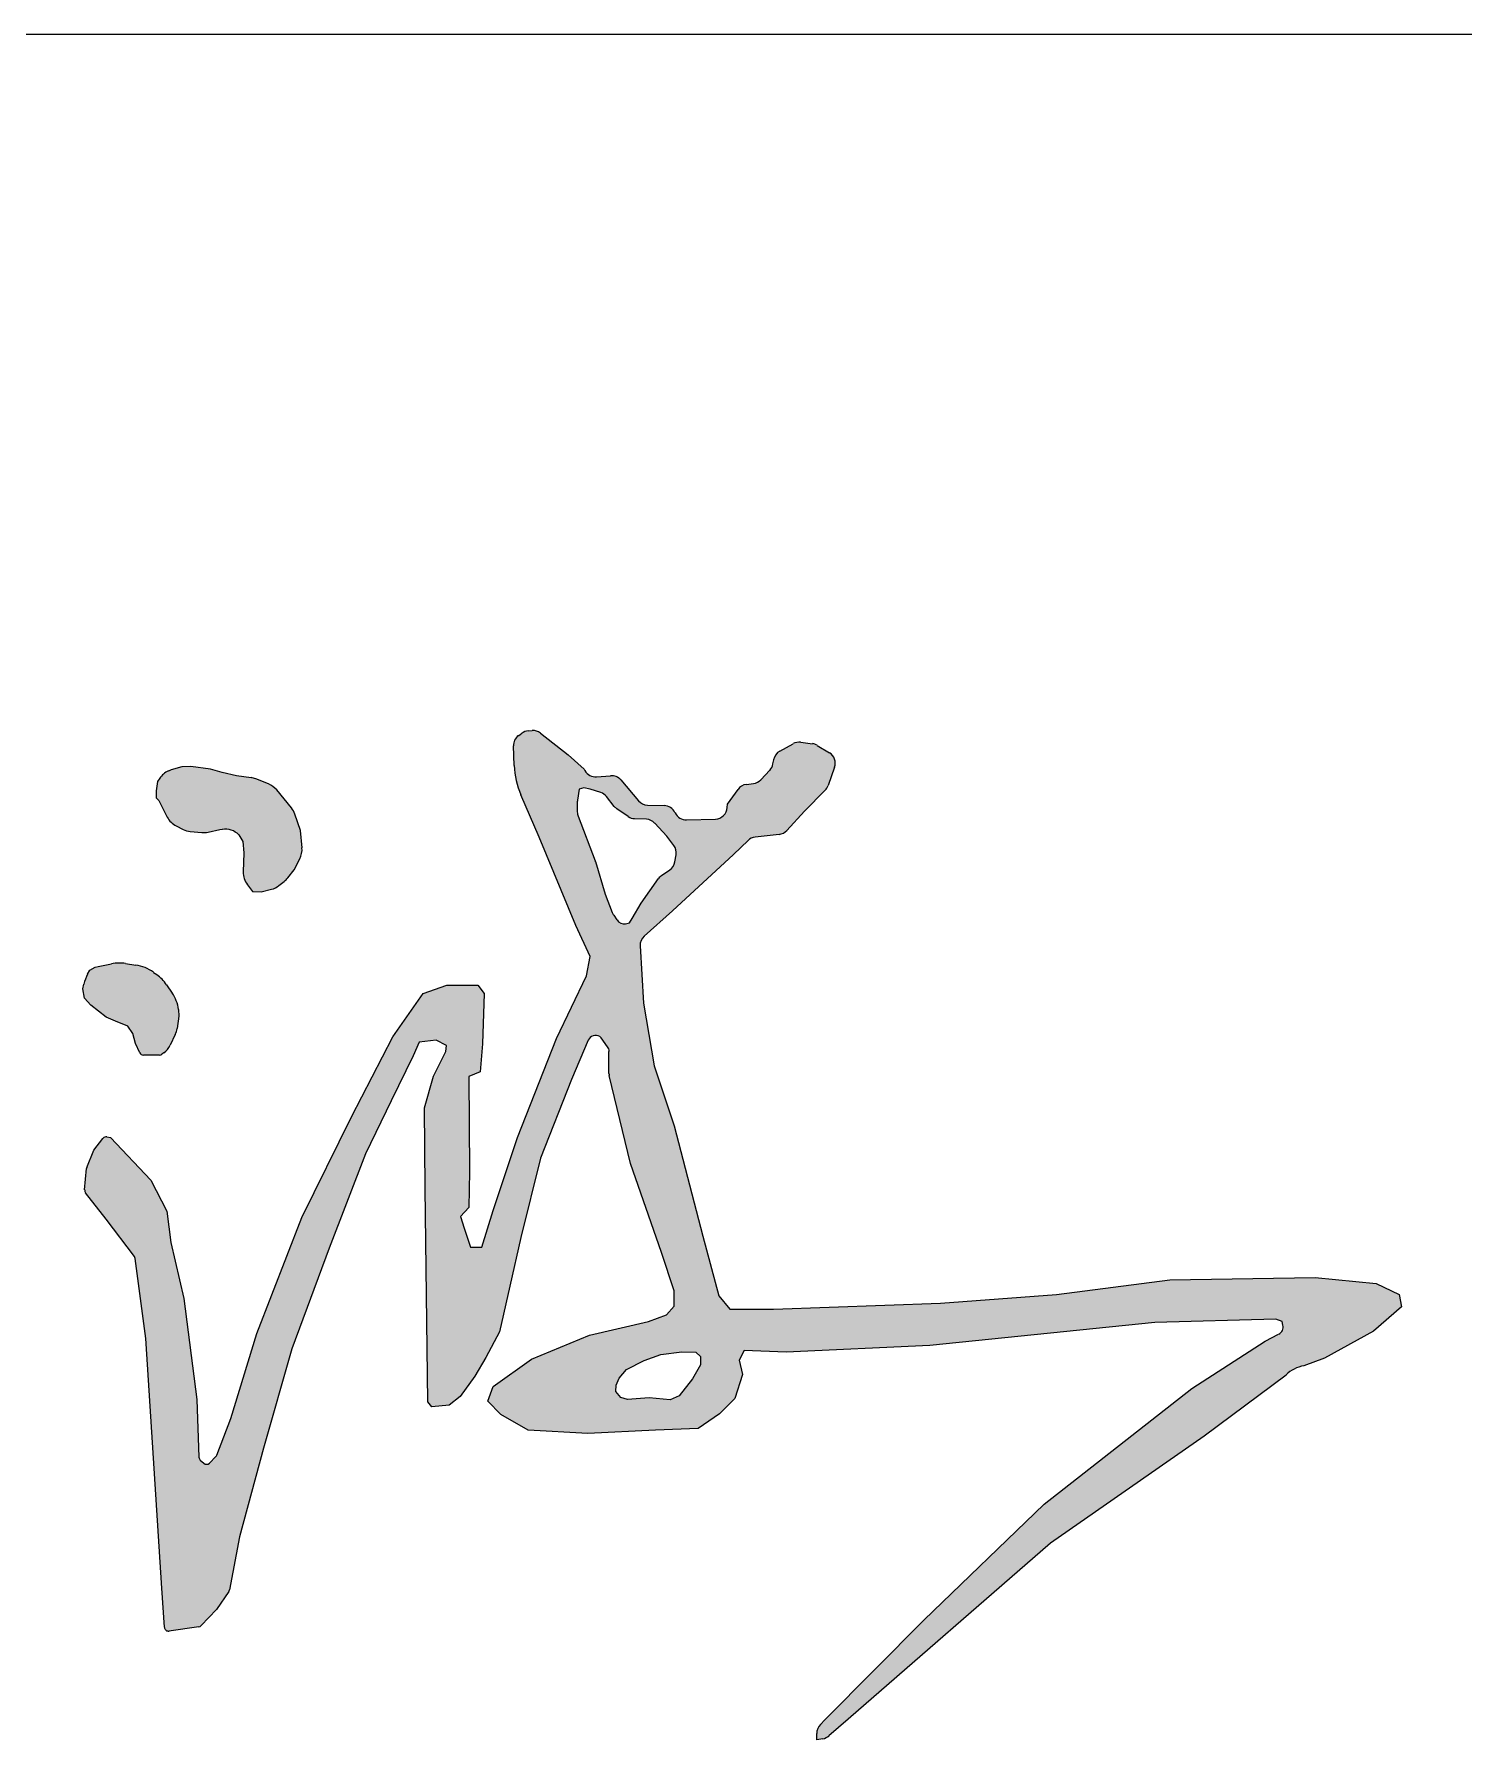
# Model space of a CAD drawing. Extents: x 1036631 to 1215829, y 649019 to 896649.
# Drawn here: x 1212559 to 1213756, y 762952 to 764381 of the extents above; entities that cross this region are included whole.
import ezdxf

# ---------------------------------------------------------------- set-up
doc = ezdxf.new("R2010")
doc.units = 0
doc.header["$LTSCALE"] = 1000
doc.header["$MEASUREMENT"] = 0
doc.layers.add('图框', color=7, linetype='Continuous')
doc.layers.add('签名', color=7, linetype='Continuous')

msp = doc.modelspace()

# ---------------------------------------------------------------- hatches: boundary and pattern name
at = {"layer": '签名'}
h = msp.add_hatch(color=4, dxfattribs=at)
h.paths.add_polyline_path([(1213039.1, 763532.7, -0.161092), (1213040.4, 763528.7), (1213040.4, 763510.2, 0.059171), (1213040.6, 763508.6), (1213058.4, 763434.9), (1213084.3, 763360.3), (1213095, 763328.1), (1213095, 763315.3), (1213088.6, 763308.1), (1213073.6, 763302.4), (1213024.2, 763291), (1212975.5, 763270.9), (1212943.3, 763248.1), (1212939, 763235.9), (1212949.8, 763224.5), (1212972.7, 763211.6), (1213022.8, 763208.7), (1213079.3, 763211.6), (1213115.1, 763213), (1213133, 763225.2), (1213145.9, 763238.1), (1213152.3, 763258.1), (1213149.4, 763270.2), (1213153.7, 763278.1), (1213188.8, 763276.7), (1213309, 763282.4), (1213497.4, 763301.7), (1213598.8, 763304.5), (1213603.9, 763302.4), (1213604.7, 763299.5, -0.351664), (1213601.1, 763291.8), (1213589.7, 763286.1), (1213528.4, 763246.3), (1213404.9, 763149.4), (1213303.9, 763052.5), (1213221.2, 762968.9), (1213217.4, 762965.1, 0.182737), (1213214.3, 762957.4), (1213214.3, 762952.1), (1213219.5, 762952.9, 0.107749), (1213224.6, 762955.6), (1213240.8, 762969.5), (1213410, 763116.8), (1213538.6, 763206.5), (1213607.4, 763257.7, -0.146318), (1213622.2, 763265.4), (1213639.4, 763271.7), (1213680.6, 763294.5), (1213704, 763314.9), (1213702, 763325.1), (1213682.6, 763334.3), (1213631.6, 763339.4), (1213510.1, 763337.3), (1213415, 763325.1), (1213318, 763318), (1213178.2, 763312.9), (1213141.5, 763312.9), (1213132.3, 763324.1), (1213119, 763374.1), (1213094.9, 763466.3), (1213078.3, 763516.7), (1213069.4, 763569), (1213066.5, 763617, -0.229187), (1213069.9, 763625.2), (1213093.6, 763646.5), (1213144.6, 763693.7), (1213156.8, 763705.3, -0.163206), (1213162.7, 763708.1), (1213182.9, 763710.4, 0.182466), (1213189.3, 763713.7), (1213204, 763730), (1213221.5, 763747.5, 0.112028), (1213223.9, 763751.3), (1213229.3, 763766.7, 0.355152), (1213225, 763778.8), (1213214.8, 763785, 0.105653), (1213210.7, 763786.4), (1213200.9, 763787.6, 0.158327), (1213194.7, 763786.4), (1213183.4, 763780.2, 0.229319), (1213178.3, 763772.9), (1213177.7, 763769.4, -0.149826), (1213175, 763764.1), (1213167.5, 763756.2, -0.170427), (1213161.5, 763753.1), (1213155.4, 763752.3, 0.205569), (1213148.5, 763748.1), (1213139.5, 763735.7), (1213139.4, 763733, -0.389723), (1213129.5, 763723.3), (1213105.4, 763722.6, -0.298366), (1213095.8, 763728.4), (1213095.6, 763728.8, 0.282824), (1213086.7, 763734.6), (1213072.6, 763735, -0.213806), (1213065.1, 763738.6), (1213050.4, 763756, 0.241802), (1213041.8, 763759.5), (1213030, 763758.6, -0.296225), (1213020.2, 763763.9), (1213019.6, 763765.1), (1213006.2, 763777.2), (1212983.1, 763795.2, 0.183189), (1212976.2, 763797.3), (1212972.8, 763797.1, 0.143474), (1212967.4, 763795.2), (1212964.6, 763793.1, 0.248651), (1212960.4, 763784.5), (1212961, 763768.1, 0.093275), (1212966.6, 763743.6), (1212981.9, 763708.2), (1213012.6, 763634.2), (1213024.7, 763608.1), (1213021.5, 763592.1), (1212996.4, 763539.6), (1212963.9, 763456.7), (1212943.5, 763395.5), (1212933.9, 763364.9), (1212924.4, 763364.9), (1212919.2, 763380.8), (1212916.1, 763390.4), (1212923.1, 763398), (1212923.7, 763428), (1212923.1, 763507.7), (1212932.6, 763511.5), (1212934.6, 763535.1), (1212935.8, 763577.2), (1212930.7, 763584.2), (1212904.6, 763584.2), (1212884.8, 763577.2), (1212859.3, 763540.8), (1212824.8, 763473.9), (1212783.3, 763389.5), (1212745.6, 763292.6), (1212723.9, 763221.2), (1212711.8, 763190), (1212705.8, 763183.9, -0.398668), (1212701.1, 763183.8), (1212698.2, 763186.4, -0.202683), (1212697.1, 763188.8), (1212695.2, 763237.1), (1212684.4, 763321.9), (1212673.5, 763368.7), (1212670.3, 763394.8), (1212656.9, 763420.9), (1212623.1, 763456.6), (1212620, 763457.2, 0.27777), (1212616.7, 763455.9), (1212609, 763446), (1212603.2, 763431.5, 0.073618), (1212603, 763430.6), (1212601.4, 763412.7, 0.189344), (1212602.1, 763410.3), (1212619.3, 763388.3), (1212643.7, 763356.2), (1212652.7, 763288.2), (1212666, 763079.2), (1212668.2, 763046.4, 0.436729), (1212672, 763043.3), (1212696.9, 763046.8, 0.16879), (1212698.9, 763047.8), (1212711.7, 763061.3), (1212722, 763076.4, 0.102966), (1212722.6, 763077.7), (1212731, 763122.1), (1212751.1, 763196.4), (1212774.8, 763279.6), (1212806.2, 763364), (1212836.4, 763442.8), (1212857.9, 763487.2), (1212876.5, 763525.1), (1212881.5, 763536.5), (1212895.8, 763538), (1212904.4, 763533.7), (1212903.7, 763528.7), (1212893.6, 763507.9), (1212885.8, 763481.5), (1212886.5, 763414.2), (1212888.7, 763235.3), (1212892.2, 763231), (1212906.5, 763232.4), (1212915.9, 763239.6), (1212928, 763256.8), (1212937.3, 763272.5), (1212948.8, 763293.9), (1212957.4, 763332.1), (1212966.7, 763372.8), (1212983.2, 763439.3), (1213009, 763505.1), (1213023.1, 763538, -0.469667), (1213033.1, 763541)])
h.paths.add_polyline_path([(1213054.2, 763635.5, -0.288827), (1213047.1, 763638.9), (1213044.4, 763642.7, -0.065977), (1213043.1, 763645), (1213037.1, 763660.5), (1213029.1, 763687.6, 0.044379), (1213028.5, 763689.3, -0.024291), (1213028.9, 763688.4), (1213014.6, 763725.6, -0.091237), (1213013.9, 763729.2), (1213013.9, 763738.5), (1213015.3, 763748.3), (1213019.3, 763749.5), (1213024.7, 763748.4), (1213033.5, 763745.5, -0.144533), (1213038.2, 763742.2), (1213044.8, 763733.9, 0.074132), (1213047, 763731.9), (1213056.5, 763725.4, 0.138918), (1213061.8, 763723.6), (1213071.7, 763723.1, -0.194331), (1213078.7, 763719.9), (1213088.9, 763709), (1213094.8, 763701.1, -0.202294), (1213096.6, 763693.4), (1213095.6, 763687.4, -0.204654), (1213091.3, 763680.7), (1213084.5, 763676.1, 0.089425), (1213081.9, 763673.5), (1213067.4, 763652.9), (1213059.8, 763640), (1213057.7, 763636.4)], flags=16)
h.paths.add_polyline_path([(1213101.3, 763277.1), (1213113.2, 763276.7), (1213117, 763273.3), (1213117, 763266.1), (1213110.2, 763254.6), (1213099.2, 763240.2), (1213091.5, 763236.8), (1213074.1, 763238.5), (1213055.9, 763237.2), (1213050.3, 763238.9), (1213046.1, 763244), (1213046.5, 763249.1), (1213048.8, 763255), (1213055, 763262.2), (1213069.9, 763269.9), (1213083.9, 763275)], flags=16)
h.paths.add_polyline_path([(1212730.6, 763710.2), (1212733.7, 763704.6), (1212734.6, 763695.1), (1212734.2, 763679, 0.170281), (1212737.7, 763668.3), (1212742, 763662.7), (1212749.3, 763662.3), (1212757.9, 763664.5, 0.103189), (1212764.1, 763667.5), (1212768.5, 763671, 0.062296), (1212771.5, 763674), (1212776.8, 763680.8), (1212781.5, 763690, 0.141144), (1212783.4, 763699.2), (1212782.2, 763713.6), (1212777.4, 763727.4, 0.087273), (1212774.5, 763732.6), (1212762.2, 763747.7, 0.128318), (1212755.2, 763752.7), (1212744.7, 763756.9, 0.060575), (1212740.7, 763757.9), (1212728.4, 763759.6), (1212716.5, 763762.3), (1212706.8, 763765), (1212690.2, 763767.3), (1212682.8, 763766.9), (1212673.9, 763764.6), (1212671.5, 763763.5, 0.142069), (1212664.3, 763757.4), (1212662.4, 763754.6), (1212661.2, 763746.8), (1212661.2, 763741.1), (1212663.5, 763738.7), (1212670.6, 763724.9, 0.158988), (1212678.1, 763717.5), (1212683.9, 763714.6, 0.091187), (1212689.8, 763712.9), (1212699.5, 763712, 0.078859), (1212704.8, 763712.3), (1212714.5, 763714.4), (1212716.7, 763714.7, -0.22636)], flags=17)
h.paths.add_polyline_path([(1212627.3, 763554.1), (1212637.6, 763549.7), (1212641.6, 763543.8), (1212644, 763535.4), (1212647.5, 763527.6, 0.295053), (1212650.6, 763525.6), (1212664, 763525.6, 0.162181), (1212666.1, 763526.3), (1212667.7, 763527.6, 0.119743), (1212672.9, 763533.8), (1212677.3, 763542.8, 0.078472), (1212678.8, 763547.9), (1212680.2, 763558.3), (1212680.1, 763563.7, 0.110904), (1212674.6, 763577.6), (1212670, 763584.5, 0.087686), (1212661.8, 763593), (1212659.1, 763594.9, 0.119431), (1212644.2, 763601), (1212635.7, 763602.3, 0.087256), (1212623.9, 763602), (1212612.6, 763599.8), (1212610.1, 763599.3), (1212605.7, 763596.8), (1212603.9, 763593.4, 0.064845), (1212600.8, 763585.1), (1212599.8, 763581.1), (1212601.3, 763573.2), (1212606.7, 763567.4), (1212619.5, 763557.5)])

# ---------------------------------------------------------------- linework, layer by layer
at = {"layer": '图框', "color": 0}
msp.add_line((1205109.1, 764380.6), (1214193.9, 764380.6), dxfattribs=at)
at = {"layer": '签名', "color": 4}
for p, q in [((1212972.8, 763797.1, -1699.6), (1212976.2, 763797.3, -1699.6)), ((1212961, 763768.1, -1699.6), (1212960.4, 763784.5, -1699.6)), ((1212964.6, 763793.1, -1699.6), (1212967.4, 763795.2, -1699.6)), ((1212983.1, 763795.2, -1699.6), (1213006.2, 763777.2, -1699.6)), ((1213183.4, 763780.2, -1699.6), (1213194.7, 763786.4, -1699.6)), ((1213200.9, 763787.6, -1699.6), (1213210.7, 763786.4, -1699.6)), ((1213214.8, 763785, -1699.6), (1213225, 763778.8, -1699.6)), ((1212690.2, 763767.3, -1699.6), (1212682.8, 763766.9, -1699.6)), ((1212706.8, 763765, -1699.6), (1212690.2, 763767.3, -1699.6)), ((1213006.2, 763777.2, -1699.6), (1213019.6, 763765.1, -1699.6)), ((1213177.7, 763769.4, -1699.6), (1213178.3, 763772.9, -1699.6)), ((1212662.4, 763754.6, -1699.6), (1212661.2, 763746.8, -1699.6)), ((1212664.3, 763757.4, -1699.6), (1212662.4, 763754.6, -1699.6)), ((1212673.9, 763764.6, -1699.6), (1212671.5, 763763.5, -1699.6)), ((1212682.8, 763766.9, -1699.6), (1212673.9, 763764.6, -1699.6)), ((1212716.5, 763762.3, -1699.6), (1212706.8, 763765, -1699.6)), ((1212728.4, 763759.6, -1699.6), (1212716.5, 763762.3, -1699.6)), ((1212740.7, 763757.9, -1699.6), (1212728.4, 763759.6, -1699.6)), ((1212755.2, 763752.7, -1699.6), (1212744.7, 763756.9, -1699.6)), ((1213019.6, 763765.1, -1699.6), (1213020.2, 763763.9, -1699.6)), ((1213030, 763758.6, -1699.6), (1213041.8, 763759.5, -1699.6)), ((1213050.4, 763756, -1699.6), (1213065.1, 763738.6, -1699.6)), ((1213155.4, 763752.3, -1699.6), (1213161.5, 763753.1, -1699.6)), ((1213167.5, 763756.2, -1699.6), (1213175, 763764.1, -1699.6)), ((1213229.3, 763766.7, -1699.6), (1213223.9, 763751.3, -1699.6)), ((1212661.2, 763746.8, -1699.6), (1212661.2, 763741.1, -1699.6)), ((1212661.2, 763741.1, -1699.6), (1212663.5, 763738.7, -1699.6)), ((1212663.5, 763738.7, -1699.6), (1212670.6, 763724.9, -1699.6)), ((1212774.5, 763732.6, -1699.6), (1212762.2, 763747.7, -1699.6)), ((1212981.9, 763708.2, -1699.6), (1212966.6, 763743.6, -1699.6)), ((1213015.3, 763748.3, -1699.6), (1213014, 763739.2, -1699.6)), ((1213019.3, 763749.5, -1699.6), (1213015.3, 763748.3, -1699.6)), ((1213024.7, 763748.4, -1699.6), (1213019.3, 763749.5, -1699.6)), ((1213033.5, 763745.5, -1699.6), (1213024.7, 763748.4, -1699.6)), ((1213044.8, 763733.9, -1699.6), (1213038.2, 763742.2, -1699.6)), ((1213139.5, 763735.7, -1699.6), (1213148.5, 763748.1, -1699.6)), ((1213221.5, 763747.5, -1699.6), (1213204, 763730, -1699.6)), ((1212782.2, 763713.6, -1699.6), (1212777.4, 763727.4, -1699.6)), ((1213013.9, 763737.8, -1699.6), (1213013.9, 763729.2, -1699.6)), ((1213014.6, 763725.6, -1699.6), (1213028.9, 763688.4, -1699.6)), ((1213056.5, 763725.4, -1699.6), (1213047, 763731.9, -1699.6)), ((1213072.6, 763735, -1699.6), (1213086.7, 763734.6, -1699.6)), ((1213095.6, 763728.8, -1699.6), (1213095.8, 763728.4, -1699.6)), ((1213139.4, 763733, -1699.6), (1213139.5, 763735.7, -1699.6)), ((1213204, 763730, -1699.6), (1213189.3, 763713.7, -1699.6)), ((1212678.1, 763717.5, -1699.6), (1212683.9, 763714.6, -1699.6)), ((1212689.8, 763712.9, -1699.6), (1212699.5, 763712, -1699.6)), ((1212704.8, 763712.3, -1699.6), (1212714.5, 763714.4, -1699.6)), ((1212714.5, 763714.4, -1699.6), (1212716.7, 763714.7, -1699.6)), ((1212730.6, 763710.2, -1699.6), (1212733.7, 763704.6, -1699.6)), ((1212783.4, 763699.2, -1699.6), (1212782.2, 763713.6, -1699.6)), ((1213071.7, 763723.1, -1699.6), (1213061.8, 763723.6, -1699.6)), ((1213088.9, 763709, -1699.6), (1213078.7, 763719.9, -1699.6)), ((1213105.4, 763722.6, -1699.6), (1213129.5, 763723.3, -1699.6)), ((1213182.9, 763710.4, -1699.6), (1213162.7, 763708.1, -1699.6)), ((1212733.7, 763704.6, -1699.6), (1212734.6, 763695.1, -1699.6)), ((1213012.6, 763634.2, -1699.6), (1212981.9, 763708.2, -1699.6)), ((1213094.8, 763701.1, -1699.6), (1213088.9, 763709, -1699.6)), ((1213156.8, 763705.3, -1699.6), (1213144.6, 763693.7, -1699.6)), ((1212734.6, 763695.1, -1699.6), (1212734.2, 763679, -1699.6)), ((1212776.8, 763680.8, -1699.6), (1212781.5, 763690, -1699.6)), ((1213029.1, 763687.6, -1699.6), (1213037.1, 763660.5, -1699.6)), ((1213144.6, 763693.7, -1699.6), (1213093.6, 763646.5, -1699.6)), ((1213095.6, 763687.4, -1699.6), (1213096.6, 763693.4, -1699.6)), ((1212737.7, 763668.3, -1699.6), (1212742, 763662.7, -1699.6)), ((1212764.1, 763667.5, -1699.6), (1212768.5, 763671, -1699.6)), ((1212771.5, 763674, -1699.6), (1212776.8, 763680.8, -1699.6)), ((1213067.4, 763652.9, -1699.6), (1213081.9, 763673.5, -1699.6)), ((1213084.5, 763676.1, -1699.6), (1213091.3, 763680.7, -1699.6)), ((1212742, 763662.7, -1699.6), (1212749.3, 763662.3, -1699.6)), ((1212749.3, 763662.3, -1699.6), (1212757.9, 763664.5, -1699.6)), ((1213037.1, 763660.5, -1699.6), (1213043.1, 763645, -1699.6)), ((1213059.8, 763640, -1699.6), (1213067.4, 763652.9, -1699.6)), ((1213044.4, 763642.7, -1699.6), (1213047.1, 763638.9, -1699.6)), ((1213057.7, 763636.4, -1699.6), (1213059.8, 763640, -1699.6)), ((1213093.6, 763646.5, -1699.6), (1213069.9, 763625.2, -1699.6)), ((1213024.7, 763608.1, -1699.6), (1213012.6, 763634.2, -1699.6)), ((1213054.2, 763635.5, -1699.6), (1213057.7, 763636.4, -1699.6)), ((1213066.5, 763617, -1699.6), (1213069.4, 763569, -1699.6)), ((1212603.9, 763593.4, -1699.6), (1212605.7, 763596.8, -1699.6)), ((1212605.7, 763596.8, -1699.6), (1212610.1, 763599.3, -1699.6)), ((1212610.1, 763599.3, -1699.6), (1212612.6, 763599.8, -1699.6)), ((1212612.6, 763599.8, -1699.6), (1212623.9, 763602, -1699.6)), ((1212635.7, 763602.3, -1699.6), (1212644.2, 763601, -1699.6)), ((1213021.5, 763592.1, -1699.6), (1213024.7, 763608.1, -1699.6)), ((1212599.8, 763581.1, -1699.6), (1212600.8, 763585.1, -1699.6)), ((1212659.1, 763594.9, -1699.6), (1212661.8, 763593, -1699.6)), ((1212670, 763584.5, -1699.6), (1212674.6, 763577.6, -1699.6)), ((1212884.8, 763577.2, -1699.6), (1212904.6, 763584.2, -1699.6)), ((1212904.6, 763584.2, -1699.6), (1212930.7, 763584.2, -1699.6)), ((1212930.7, 763584.2, -1699.6), (1212935.8, 763577.2, -1699.6)), ((1212996.4, 763539.6, -1699.6), (1213021.5, 763592.1, -1699.6)), ((1212601.3, 763573.2, -1699.6), (1212599.8, 763581.1, -1699.6)), ((1212606.7, 763567.4, -1699.6), (1212601.3, 763573.2, -1699.6)), ((1212619.5, 763557.5, -1699.6), (1212606.7, 763567.4, -1699.6)), ((1212859.3, 763540.8, -1699.6), (1212884.8, 763577.2, -1699.6)), ((1212935.8, 763577.2, -1699.6), (1212934.6, 763535.1, -1699.6)), ((1213069.4, 763569, -1699.6), (1213078.3, 763516.7, -1699.6)), ((1212627.3, 763554.1, -1699.6), (1212619.5, 763557.5, -1699.6)), ((1212637.6, 763549.7, -1699.6), (1212627.3, 763554.1, -1699.6)), ((1212680.2, 763558.3, -1699.6), (1212678.8, 763547.9, -1699.6)), ((1212680.1, 763563.7, -1699.6), (1212680.2, 763558.3, -1699.6)), ((1212641.6, 763543.8, -1699.6), (1212637.6, 763549.7, -1699.6)), ((1212644, 763535.4, -1699.6), (1212641.6, 763543.8, -1699.6)), ((1212677.3, 763542.8, -1699.6), (1212672.9, 763533.8, -1699.6)), ((1212824.8, 763473.9, -1699.6), (1212859.3, 763540.8, -1699.6)), ((1212963.9, 763456.7, -1699.6), (1212996.4, 763539.6, -1699.6)), ((1213033.8, 763540, -1699.6), (1213032.8, 763541.2, -1699.6)), ((1213039.2, 763532.6, -1699.6), (1213033.8, 763540, -1699.6)), ((1212647.5, 763527.6, -1699.6), (1212644, 763535.4, -1699.6)), ((1212664, 763525.6, -1699.6), (1212650.6, 763525.6, -1699.6)), ((1212667.7, 763527.6, -1699.6), (1212666.1, 763526.3, -1699.6)), ((1212876.5, 763525.1, -1699.6), (1212857.9, 763487.2, -1699.6)), ((1212881.5, 763536.5, -1699.6), (1212876.5, 763525.1, -1699.6)), ((1212895.8, 763538, -1699.6), (1212881.5, 763536.5, -1699.6)), ((1212893.6, 763507.9, -1699.6), (1212903.7, 763528.7, -1699.6)), ((1212904.4, 763533.7, -1699.6), (1212895.8, 763538, -1699.6)), ((1212903.7, 763528.7, -1699.6), (1212904.4, 763533.7, -1699.6)), ((1212934.6, 763535.1, -1699.6), (1212932.6, 763511.5, -1699.6)), ((1213023.1, 763538, -1699.6), (1213009, 763505.1, -1699.6)), ((1213040.4, 763510.2, -1699.6), (1213040.4, 763528.7, -1699.6)), ((1212932.6, 763511.5, -1699.6), (1212923.1, 763507.7, -1699.6)), ((1213078.3, 763516.7, -1699.6), (1213094.9, 763466.3, -1699.6)), ((1212885.8, 763481.5, -1699.6), (1212893.6, 763507.9, -1699.6)), ((1212923.1, 763507.7, -1699.6), (1212923.7, 763428, -1699.6)), ((1213009, 763505.1, -1699.6), (1212983.2, 763439.3, -1699.6)), ((1213058.4, 763434.9, -1699.6), (1213040.6, 763508.6, -1699.6)), ((1212857.9, 763487.2, -1699.6), (1212836.4, 763442.8, -1699.6)), ((1212886.5, 763414.2, -1699.6), (1212885.8, 763481.5, -1699.6)), ((1212783.3, 763389.5, -1699.6), (1212824.8, 763473.9, -1699.6)), ((1212609, 763446, -1699.6), (1212616.7, 763455.9, -1699.6)), ((1212620, 763457.2, -1699.6), (1212623.1, 763456.6, -1699.6)), ((1212623.1, 763456.6, -1699.6), (1212656.9, 763420.9, -1699.6)), ((1212943.5, 763395.5, -1699.6), (1212963.9, 763456.7, -1699.6)), ((1213094.9, 763466.3, -1699.6), (1213119, 763374.1, -1699.6)), ((1212603.2, 763431.5, -1699.6), (1212609, 763446, -1699.6)), ((1212836.4, 763442.8, -1699.6), (1212806.2, 763364, -1699.6)), ((1212983.2, 763439.3, -1699.6), (1212966.7, 763372.8, -1699.6)), ((1212601.4, 763412.7, -1699.6), (1212603, 763430.6, -1699.6)), ((1212923.7, 763428, -1699.6), (1212923.1, 763398, -1699.6)), ((1213084.3, 763360.3, -1699.6), (1213058.4, 763434.9, -1699.6)), ((1212619.3, 763388.3, -1699.6), (1212602.1, 763410.3, -1699.6)), ((1212656.9, 763420.9, -1699.6), (1212670.3, 763394.8, -1699.6)), ((1212888.7, 763235.3, -1699.6), (1212886.5, 763414.2, -1699.6)), ((1212923.1, 763398, -1699.6), (1212916.1, 763390.4, -1699.6)), ((1212643.1, 763356.9, -1699.6), (1212619.3, 763388.3, -1699.6)), ((1212670.3, 763394.8, -1699.6), (1212673.5, 763368.7, -1699.6)), ((1212745.6, 763292.6, -1699.6), (1212783.3, 763389.5, -1699.6)), ((1212916.1, 763390.4, -1699.6), (1212919.2, 763380.8, -1699.6)), ((1212933.9, 763364.9, -1699.6), (1212943.5, 763395.5, -1699.6)), ((1212673.5, 763368.7, -1699.6), (1212684.4, 763321.9, -1699.6)), ((1212919.2, 763380.8, -1699.6), (1212924.4, 763364.9, -1699.6)), ((1212966.7, 763372.8, -1699.6), (1212957.4, 763332.1, -1699.6)), ((1213119, 763374.1, -1699.6), (1213132.3, 763324.1, -1699.6)), ((1212652.7, 763288.2, -1699.6), (1212643.8, 763355.3, -1699.6)), ((1212806.2, 763364, -1699.6), (1212774.8, 763279.6, -1699.6)), ((1212924.4, 763364.9, -1699.6), (1212933.9, 763364.9, -1699.6)), ((1213095, 763328.1, -1699.6), (1213084.3, 763360.3, -1699.6)), ((1213510.1, 763337.3, -1699.6), (1213631.6, 763339.4, -1699.6)), ((1213631.6, 763339.4, -1699.6), (1213682.6, 763334.3, -1699.6)), ((1212957.4, 763332.1, -1699.6), (1212948.8, 763293.9, -1699.6)), ((1213095, 763315.3, -1699.6), (1213095, 763328.1, -1699.6)), ((1213318, 763318, -1699.6), (1213415, 763325.1, -1699.6)), ((1213415, 763325.1, -1699.6), (1213510.1, 763337.3, -1699.6)), ((1213682.6, 763334.3, -1699.6), (1213702, 763325.1, -1699.6)), ((1213702, 763325.1, -1699.6), (1213704, 763314.9, -1699.6)), ((1212684.4, 763321.9, -1699.6), (1212695.2, 763237.1, -1699.6)), ((1213088.6, 763308.1, -1699.6), (1213095, 763315.3, -1699.6)), ((1213132.3, 763324.1, -1699.6), (1213141.5, 763312.9, -1699.6)), ((1213141.5, 763312.9, -1699.6), (1213178.2, 763312.9, -1699.6)), ((1213178.2, 763312.9, -1699.6), (1213318, 763318, -1699.6)), ((1213704, 763314.9, -1699.6), (1213680.6, 763294.5, -1699.6)), ((1213024.2, 763291, -1699.6), (1213073.6, 763302.4, -1699.6)), ((1213073.6, 763302.4, -1699.6), (1213088.6, 763308.1, -1699.6)), ((1213497.4, 763301.7, -1699.6), (1213309, 763282.4, -1699.6)), ((1213598.8, 763304.5, -1699.6), (1213497.4, 763301.7, -1699.6)), ((1213603.9, 763302.4, -1699.6), (1213598.8, 763304.5, -1699.6)), ((1213604.7, 763299.5, -1699.6), (1213603.9, 763302.4, -1699.6)), ((1212666, 763079.2, -1699.6), (1212652.7, 763288.2, -1699.6)), ((1212723.9, 763221.2, -1699.6), (1212745.6, 763292.6, -1699.6)), ((1212948.8, 763293.9, -1699.6), (1212937.3, 763272.5, -1699.6)), ((1212975.5, 763270.9, -1699.6), (1213024.2, 763291, -1699.6)), ((1213309, 763282.4, -1699.6), (1213188.8, 763276.7, -1699.6)), ((1213528.4, 763246.3, -1699.6), (1213589.7, 763286.1, -1699.6)), ((1213589.7, 763286.1, -1699.6), (1213601.1, 763291.8, -1699.6)), ((1213680.6, 763294.5, -1699.6), (1213639.4, 763271.7, -1699.6)), ((1212774.8, 763279.6, -1699.6), (1212751.1, 763196.4, -1699.6)), ((1212937.3, 763272.5, -1699.6), (1212928, 763256.8, -1699.6)), ((1212943.3, 763248.1, -1699.6), (1212975.5, 763270.9, -1699.6)), ((1213055, 763262.2, -1699.6), (1213069.9, 763269.9, -1699.6)), ((1213069.9, 763269.9, -1699.6), (1213083.9, 763275, -1699.6)), ((1213083.9, 763275, -1699.6), (1213101.3, 763277.1, -1699.6)), ((1213101.3, 763277.1, -1699.6), (1213113.2, 763276.7, -1699.6)), ((1213113.2, 763276.7, -1699.6), (1213117, 763273.3, -1699.6)), ((1213117, 763273.3, -1699.6), (1213117, 763266.1, -1699.6)), ((1213153.7, 763278.1, -1699.6), (1213149.4, 763270.2, -1699.6)), ((1213149.4, 763270.2, -1699.6), (1213152.3, 763258.1, -1699.6)), ((1213188.8, 763276.7, -1699.6), (1213153.7, 763278.1, -1699.6)), ((1213639.4, 763271.7, -1699.6), (1213622.2, 763265.4, -1699.6)), ((1212928, 763256.8, -1699.6), (1212915.9, 763239.6, -1699.6)), ((1213046.5, 763249.1, -1699.6), (1213048.8, 763255, -1699.6)), ((1213048.8, 763255, -1699.6), (1213055, 763262.2, -1699.6)), ((1213110.2, 763254.6, -1699.6), (1213099.2, 763240.2, -1699.6)), ((1213117, 763266.1, -1699.6), (1213110.2, 763254.6, -1699.6)), ((1213152.3, 763258.1, -1699.6), (1213145.9, 763238.1, -1699.6)), ((1213607.4, 763257.7, -1699.6), (1213538.6, 763206.5, -1699.6)), ((1212915.9, 763239.6, -1699.6), (1212906.5, 763232.4, -1699.6)), ((1212939, 763235.9, -1699.6), (1212943.3, 763248.1, -1699.6)), ((1213046.1, 763244, -1699.6), (1213046.5, 763249.1, -1699.6)), ((1213050.3, 763238.9, -1699.6), (1213046.1, 763244, -1699.6)), ((1213055.9, 763237.2, -1699.6), (1213050.3, 763238.9, -1699.6)), ((1213099.2, 763240.2, -1699.6), (1213091.5, 763236.8, -1699.6)), ((1213404.9, 763149.4, -1699.6), (1213528.4, 763246.3, -1699.6)), ((1212695.2, 763237.1, -1699.6), (1212697.1, 763188.8, -1699.6)), ((1212892.2, 763231, -1699.6), (1212888.7, 763235.3, -1699.6)), ((1212906.5, 763232.4, -1699.6), (1212892.2, 763231, -1699.6)), ((1212949.8, 763224.5, -1699.6), (1212939, 763235.9, -1699.6)), ((1212972.7, 763211.6, -1699.6), (1212949.8, 763224.5, -1699.6)), ((1213074.1, 763238.5, -1699.6), (1213055.9, 763237.2, -1699.6)), ((1213091.5, 763236.8, -1699.6), (1213074.1, 763238.5, -1699.6)), ((1213133, 763225.2, -1699.6), (1213115.1, 763213, -1699.6)), ((1213145.9, 763238.1, -1699.6), (1213133, 763225.2, -1699.6)), ((1212712.1, 763190.6, -1699.6), (1212723.9, 763221.2, -1699.6)), ((1213022.8, 763208.7, -1699.6), (1212972.7, 763211.6, -1699.6)), ((1213079.3, 763211.6, -1699.6), (1213022.8, 763208.7, -1699.6)), ((1213115.1, 763213, -1699.6), (1213079.3, 763211.6, -1699.6)), ((1212751.1, 763196.4, -1699.6), (1212731, 763122.1, -1699.6)), ((1213538.6, 763206.5, -1699.6), (1213410, 763116.8, -1699.6)), ((1212698.2, 763186.4, -1699.6), (1212701.1, 763183.8, -1699.6)), ((1212705.8, 763183.9, -1699.6), (1212711.3, 763189.4, -1699.6)), ((1213303.9, 763052.5, -1699.6), (1213404.9, 763149.4, -1699.6)), ((1212731, 763122.1, -1699.6), (1212722.6, 763077.7, -1699.6)), ((1213410, 763116.8, -1699.6), (1213240.8, 762969.5, -1699.6)), ((1212668.2, 763046.4, -1699.6), (1212666, 763079.2, -1699.6)), ((1212722, 763076.4, -1699.6), (1212711.7, 763061.3, -1699.6)), ((1212711.7, 763061.3, -1699.6), (1212698.9, 763047.8, -1699.6)), ((1212696.9, 763046.8, -1699.6), (1212672, 763043.3, -1699.6)), ((1213221.2, 762968.9, -1699.6), (1213303.9, 763052.5, -1699.6)), ((1213217.4, 762965.1, -1699.6), (1213221.2, 762968.9, -1699.6)), ((1213240.8, 762969.5, -1699.6), (1213224.6, 762955.6, -1699.6)), ((1213214.3, 762952.1, -1699.6), (1213214.3, 762957.4, -1699.6)), ((1213219.5, 762952.9, -1699.6), (1213214.3, 762952.1, -1699.6))]:
    msp.add_line(p, q, dxfattribs=at)
for centre, radius, start, end in [((1212973.4, 763786.9, -1699.6), 10.2, 93.5735, 126.2324), ((1212976.8, 763787.2, -1699.6), 10.2, 52.0502, 93.5735), ((1212970.6, 763784.9, -1699.6), 10.2, 126.2324, 182.0863), ((1213199.6, 763777.5, -1699.6), 10.2, 82.8805, 118.8676), ((1213209.5, 763776.3, -1699.6), 10.2, 58.7562, 82.8805), ((1213029, 763770.6, -1699.6), 68, 182.0863, 203.4016), ((1213167.6, 763771.1, -1699.6), 10.2, 316.4464, 350.5304), ((1213188.3, 763771.3, -1699.6), 10.2, 118.8676, 170.5304), ((1213219.7, 763770.1, -1699.6), 10.2, 340.5459, 58.7562), ((1212678.4, 763748, -1699.6), 17, 113.9458, 146.2892), ((1212738.4, 763741.1, -1699.6), 17, 68.4441, 82.3099), ((1213029.2, 763768.8, -1699.6), 10.2, 208.6294, 274.6318), ((1213042.6, 763749.4, -1699.6), 10.2, 40.2585, 94.6318), ((1213160.1, 763763.2, -1699.6), 10.2, 277.7592, 316.4464), ((1212749, 763736.9, -1699.6), 17, 39.1957, 68.4441), ((1213024.1, 763737.8, -1699.6), 10.2, 171.8636, 180.1478), ((1213030.3, 763735.8, -1699.6), 10.2, 38.6817, 71.5785), ((1213072.9, 763745.2, -1699.6), 10.2, 220.2585, 268.5324), ((1213156.7, 763742.2, -1699.6), 10.2, 97.7592, 144.2248), ((1213214.3, 763754.7, -1699.6), 10.2, 314.9775, 340.5459), ((1212685.7, 763732.7, -1699.6), 17, 207.3179, 243.4529), ((1212761.3, 763721.8, -1699.6), 17, 19.2447, 39.1957), ((1213024.1, 763729.3, -1699.6), 10.2, 180.1478, 200.9999), ((1213052.8, 763740.3, -1699.6), 10.2, 218.6817, 235.6406), ((1213062.3, 763733.8, -1699.6), 10.2, 235.6406, 267.2758), ((1213086.4, 763724.4, -1699.6), 10.2, 25.3636, 88.5324), ((1213105.1, 763732.8, -1699.6), 10.2, 205.3636, 271.8169), ((1213129.2, 763733.5, -1699.6), 10.2, 271.8169, 356.9849), ((1212691.5, 763729.8, -1699.6), 17, 243.4529, 264.2939), ((1212701.2, 763728.9, -1699.6), 17, 264.2939, 282.3297), ((1212718.9, 763697.8, -1699.6), 17, 46.5706, 97.5887), ((1213071.2, 763712.9, -1699.6), 10.2, 43.2867, 87.2758), ((1213181.7, 763720.6, -1699.6), 10.2, 276.6274, 317.9904), ((1212766.4, 763697.8, -1699.6), 17, 332.6318, 4.7674), ((1213086.5, 763695.1, -1699.6), 10.2, 350.5303, 36.2753), ((1213163.9, 763698, -1699.6), 10.2, 96.6274, 133.7045), ((1213019.4, 763684.7, -1699.6), 10.2, 16.4017, 20.9999), ((1213085.5, 763689.1, -1699.6), 10.2, 304.266, 350.5303), ((1212751.2, 763678.6, -1699.6), 17, 178.6017, 217.2565), ((1212753.6, 763680.9, -1699.6), 17, 284.4594, 308.0252), ((1212758, 763684.4, -1699.6), 17, 308.0252, 322.284), ((1213090.3, 763667.6, -1699.6), 10.2, 124.266, 144.7064), ((1213052.6, 763648.7, -1699.6), 10.2, 201.1764, 216.2753), ((1213053.4, 763642.8, -1699.6), 7.36, 211.9977, 276.4383), ((1213076.7, 763617.6, -1699.6), 10.2, 131.8555, 183.4896), ((1212630.6, 763568.7, -1699.6), 34, 81.3541, 101.3013), ((1212639.1, 763567.4, -1699.6), 34, 54.1116, 81.3541), ((1212633.8, 763577.3, -1699.6), 34, 151.9088, 166.7495), ((1212641.8, 763565.4, -1699.6), 34, 34.0668, 54.1116), ((1212646.5, 763558.6, -1699.6), 34, 8.7529, 34.0668), ((1212662, 763550.2, -1699.6), 17, 334.1614, 352.109), ((1213029.3, 763535.3, -1699.6), 6.8, 59.0561, 156.7851), ((1212650.6, 763529, -1699.6), 3.4, 204.2445, 270), ((1212664, 763529, -1699.6), 3.4, 270, 306.8483), ((1212657.6, 763541.2, -1699.6), 17, 306.8483, 334.1614), ((1213033.7, 763528.7, -1699.6), 6.8, 0, 35.5589), ((1213047.2, 763510.2, -1699.6), 6.8, 180, 193.5452), ((1212619.4, 763453.8, -1699.6), 3.4, 80.0085, 142.1032), ((1212606.4, 763430.3, -1699.6), 3.4, 158.1684, 175.0099), ((1212604.8, 763412.4, -1699.6), 3.4, 175.0099, 217.8968), ((1212640.4, 763354.8, -1699.6), 3.4, 7.5297, 37.2565), ((1213598.1, 763297.9, -1699.6), 6.8, 296.5471, 14.0468), ((1213627.6, 763236.8, -1699.6), 29.2, 100.7212, 134.0184), ((1212700.5, 763189, -1699.6), 3.4, 182.2043, 228.0351), ((1212703.4, 763186.3, -1699.6), 3.4, 228.0351, 314.9775), ((1212708.9, 763191.9, -1699.6), 3.4, 314.9775, 338.7908), ((1212719.2, 763078.4, -1699.6), 3.4, 325.6922, 349.2074), ((1212671.6, 763046.6, -1699.6), 3.4, 183.7547, 278.1238), ((1212696.5, 763050.2, -1699.6), 3.4, 278.1238, 316.4464), ((1213226.2, 762957.1, -1699.6), 11.9, 137.3847, 178.8078), ((1213215.8, 762966, -1699.6), 13.6, 285.8705, 310.4699)]:
    msp.add_arc(centre, radius, start, end, dxfattribs=at)

doc.saveas('drawing.dxf')
